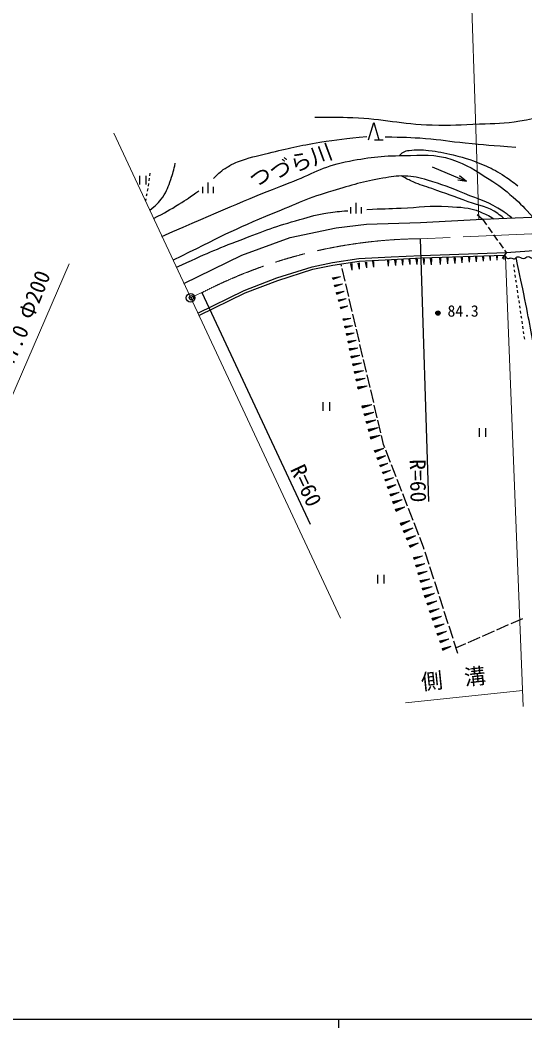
# Model space of a CAD drawing. Units: millimetres, scale not verified. Extents: x 40000 to 680000, y 20000 to 380000.
# Drawn here: x 231228 to 289514, y 204000 to 320386 of the extents above; entities that cross this region are included whole.
import ezdxf
from ezdxf.enums import TextEntityAlignment as Align

# ---------------------------------------------------------------- set-up
doc = ezdxf.new("R2010")
doc.units = ezdxf.units.MM
doc.header["$LTSCALE"] = 1000
doc.header["$PDMODE"] = 32
doc.header["$PDSIZE"] = 500
doc.linetypes.add('CHAIN', pattern=[18.5, 12, -1.5, 3.5, -1.5])
for name, color, linetype, lineweight in [('M-BGD', 7, 'Continuous', 25), ('M-BMK', 2, 'CHAIN', 13), ('M-BMK-SRVR', 3, 'Continuous', 25), ('M-STR-HTXT', 7, 'Continuous', 13), ('M-TTL-BAND', 7, 'Continuous', 25)]:
    doc.layers.add(name, color=color, linetype=linetype, lineweight=lineweight)
doc.layers.add('M-OTRS', color=6, linetype='Continuous')
doc.styles.add('ＭＳ ゴシック', font='')
doc.styles.get('ＭＳ ゴシック').set_extended_font_data('MS Gothic')

msp = doc.modelspace()

# ---------------------------------------------------------------- linework, layer by layer
at = {"layer": 'M-BGD'}
for p, q in [((271462, 306554), (272062, 308554)), ((272062, 308554), (272662, 306554)), ((272162, 306554), (273162, 306554)), ((246188, 302713), (246154, 302415)), ((282791, 301769), (278841, 303391)), ((245011, 302420), (245011, 301420)), ((245761, 302420), (245761, 301420)), ((246052, 301521), (246018, 301223)), ((246120, 302117), (246086, 301819)), ((252935, 300384), (252935, 301634)), ((282791, 301769), (281766, 301906)), ((282791, 301769), (281966, 302392)), ((245852, 300339), (245793, 300045)), ((245971, 300927), (245912, 300633)), ((252310, 300384), (252310, 301134)), ((253560, 300384), (253560, 301134)), ((245734, 299751), (245686, 299516)), ((270031, 298051), (270031, 299301)), ((269406, 298051), (269406, 298801)), ((270656, 298051), (270656, 298801)), ((284025, 297954), (284627, 297388)), ((267720, 296384), (271234, 296815)), ((271234, 296815), (277451, 297025)), ((277451, 297025), (284627, 297388)), ((284627, 297388), (292577, 297734)), ((284627, 297388), (285090, 296736)), ((262414, 295264), (267720, 296384)), ((285264, 296491), (285728, 295839)), ((256832, 293249), (262414, 295264)), ((278420, 264800), (277453, 295139)), ((285901, 295594), (286365, 294942)), ((286539, 294698), (287002, 294046)), ((287372, 293525), (286913, 292867)), ((287176, 293801), (287355, 293549)), ((295364, 294051), (287372, 293525)), ((250145, 289974), (256832, 293249)), ((268341, 291989), (268286, 292223)), ((269389, 292252), (269540, 292266)), ((269389, 292252), (269536, 291503)), ((269464, 292259), (269536, 291503)), ((269540, 292266), (269536, 291503)), ((270242, 292333), (270383, 292347)), ((270242, 292333), (270380, 291633)), ((270312, 292340), (270380, 291633)), ((270383, 292347), (270380, 291633)), ((271085, 292413), (271216, 292426)), ((271085, 292413), (271213, 291762)), ((271151, 292420), (271213, 291762)), ((271216, 292426), (271213, 291762)), ((271915, 292492), (272043, 292505)), ((271915, 292492), (272040, 291855)), ((271979, 292499), (272040, 291855)), ((272043, 292505), (272040, 291855)), ((273649, 292614), (273777, 292620)), ((273649, 292614), (273744, 291976)), ((273713, 292617), (273744, 291976)), ((273777, 292620), (273744, 291976)), ((274478, 292654), (274603, 292660)), ((274478, 292654), (274571, 292034)), ((274541, 292657), (274571, 292034)), ((274603, 292660), (274571, 292034)), ((275304, 292693), (275425, 292699)), ((275304, 292693), (275393, 292092)), ((275364, 292696), (275393, 292092)), ((275425, 292699), (275393, 292092)), ((276126, 292733), (276243, 292738)), ((276126, 292733), (276212, 292150)), ((276184, 292736), (276212, 292150)), ((276243, 292738), (276212, 292150)), ((276938, 292772), (277063, 292778)), ((276938, 292772), (277031, 292152)), ((277001, 292775), (277031, 292152)), ((277063, 292778), (277031, 292152)), ((277758, 292811), (277891, 292817)), ((277758, 292811), (277856, 292146)), ((277824, 292814), (277856, 292146)), ((277891, 292817), (277856, 292146)), ((278586, 292851), (278729, 292858)), ((278586, 292851), (278691, 292141)), ((278657, 292854), (278691, 292141)), ((278729, 292858), (278691, 292141)), ((279640, 292889), (279786, 292894)), ((279640, 292889), (279737, 292166)), ((279713, 292892), (279737, 292166)), ((279786, 292894), (279737, 292166)), ((280489, 292918), (280627, 292923)), ((280489, 292918), (280581, 292231)), ((280558, 292920), (280581, 292231)), ((280627, 292923), (280581, 292231)), ((281330, 292946), (281461, 292951)), ((281330, 292946), (281417, 292295)), ((281395, 292948), (281417, 292295)), ((281461, 292951), (281417, 292295)), ((282164, 292974), (282287, 292978)), ((282164, 292974), (282246, 292358)), ((282226, 292976), (282246, 292358)), ((282287, 292978), (282246, 292358)), ((282990, 293002), (283107, 293006)), ((282990, 293002), (283068, 292421)), ((283049, 293004), (283068, 292421)), ((283107, 293006), (283068, 292421)), ((283810, 293030), (283920, 293033)), ((283810, 293030), (283883, 292484)), ((283865, 293032), (283883, 292484)), ((283920, 293033), (283883, 292484)), ((284623, 293057), (284725, 293060)), ((284623, 293057), (284691, 292545)), ((284674, 293059), (284691, 292545)), ((284725, 293060), (284691, 292545)), ((285429, 293084), (285524, 293087)), ((285429, 293084), (285493, 292607)), ((285476, 293086), (285493, 292607)), ((285524, 293087), (285493, 292607)), ((286227, 293111), (286316, 293114)), ((286227, 293111), (286287, 292668)), ((286272, 293112), (286287, 292668)), ((286316, 293114), (286287, 292668)), ((287019, 293138), (287102, 293140)), ((287019, 293138), (287074, 292728)), ((287060, 293139), (287074, 292728)), ((287102, 293140), (287074, 292728)), ((288270, 291854), (288226, 292151)), ((268754, 290237), (268410, 291697)), ((288358, 291260), (288314, 291557)), ((267315, 290638), (268241, 290785)), ((267362, 290457), (267315, 290638)), ((267338, 290548), (268241, 290785)), ((267362, 290457), (268241, 290785)), ((267540, 289782), (268448, 289927)), ((267563, 289694), (268448, 289927)), ((267587, 289605), (268448, 289927)), ((269168, 288485), (268823, 289945)), ((288446, 290667), (288402, 290963)), ((288533, 290073), (288489, 290370)), ((252222, 288916), (264736, 262166)), ((267587, 289605), (267540, 289782)), ((267765, 288930), (268654, 289072)), ((267810, 288757), (267765, 288930)), ((267788, 288844), (268654, 289072)), ((267810, 288757), (268654, 289072)), ((288621, 289480), (288577, 289776)), ((288709, 288886), (288665, 289183)), ((267988, 288082), (268860, 288221)), ((268033, 287912), (267988, 288082)), ((268011, 287997), (268860, 288221)), ((268033, 287912), (268860, 288221)), ((269581, 286733), (269236, 288193)), ((288796, 288292), (288753, 288589)), ((288884, 287699), (288840, 287996)), ((268211, 287237), (269064, 287373)), ((268255, 287071), (268211, 287237)), ((268233, 287154), (269064, 287373)), ((268255, 287071), (269064, 287373)), ((269994, 284981), (269650, 286441)), ((288972, 287105), (288928, 287402)), ((289060, 286512), (289016, 286809)), ((268545, 285892), (269399, 285985)), ((268581, 285725), (268545, 285892)), ((268563, 285808), (269399, 285985)), ((268581, 285725), (269399, 285985)), ((289147, 285918), (289103, 286215)), ((289235, 285325), (289191, 285621)), ((268726, 285037), (269605, 285133)), ((268762, 284865), (268726, 285037)), ((268744, 284951), (269605, 285133)), ((268762, 284865), (269605, 285133)), ((268908, 284178), (269812, 284277)), ((268945, 284001), (268908, 284178)), ((268926, 284090), (269812, 284277)), ((268945, 284001), (269812, 284277)), ((270407, 283229), (270063, 284689)), ((289323, 284731), (289279, 285028)), ((289411, 284138), (289367, 284434)), ((269091, 283314), (270020, 283415)), ((269129, 283132), (269091, 283314)), ((269110, 283223), (270020, 283415)), ((269129, 283132), (270020, 283415)), ((270820, 281477), (270476, 282937)), ((289498, 283544), (289454, 283841)), ((269274, 282444), (270229, 282549)), ((269314, 282257), (269274, 282444)), ((269294, 282351), (270229, 282549)), ((269314, 282257), (270229, 282549)), ((269459, 281570), (270439, 281677)), ((269480, 281474), (270439, 281677)), ((269500, 281378), (270439, 281677)), ((269500, 281378), (269459, 281570)), ((269645, 280691), (270651, 280801)), ((269687, 280494), (269645, 280691)), ((269666, 280592), (270651, 280801)), ((269687, 280494), (270651, 280801)), ((271233, 279725), (270889, 281185)), ((269832, 279807), (270863, 279919)), ((269875, 279605), (269832, 279807)), ((269854, 279706), (270863, 279919)), ((269875, 279605), (270863, 279919)), ((271647, 277973), (271302, 279433)), ((270021, 278917), (271077, 279033)), ((270064, 278710), (270021, 278917)), ((270042, 278814), (271077, 279033)), ((270064, 278710), (271077, 279033)), ((270210, 278023), (271293, 278141)), ((270255, 277811), (270210, 278023)), ((270232, 277917), (271293, 278141)), ((270255, 277811), (271293, 278141)), ((272060, 276221), (271715, 277681)), ((266193, 276249), (266193, 275249)), ((266943, 276249), (266943, 275249)), ((270720, 275826), (271832, 276009)), ((270749, 275717), (271832, 276009)), ((270778, 275609), (271832, 276009)), ((272473, 274469), (272129, 275929)), ((270778, 275609), (270720, 275826)), ((270960, 274933), (272076, 275117)), ((271019, 274716), (270960, 274933)), ((270990, 274824), (272076, 275117)), ((271019, 274716), (272076, 275117)), ((271201, 274039), (272320, 274224)), ((271260, 273822), (271201, 274039)), ((271231, 273931), (272320, 274224)), ((271260, 273822), (272320, 274224)), ((272886, 272717), (272542, 274177)), ((271442, 273145), (272564, 273331)), ((271501, 272927), (271442, 273145)), ((271472, 273036), (272564, 273331)), ((271501, 272927), (272564, 273331)), ((271683, 272251), (272808, 272437)), ((271713, 272141), (272808, 272437)), ((271742, 272032), (272808, 272437)), ((273205, 271363), (272955, 272425)), ((284228, 273263), (284228, 272263)), ((284978, 273263), (284978, 272263)), ((271742, 272032), (271683, 272251)), ((273353, 270982), (273205, 271363)), ((272160, 270691), (273211, 270964)), ((272235, 270488), (272160, 270691)), ((272198, 270590), (273211, 270964)), ((272235, 270488), (273211, 270964)), ((272475, 269839), (273450, 270092)), ((272510, 269745), (273450, 270092)), ((272544, 269651), (273450, 270092)), ((274005, 269304), (273462, 270702)), ((272544, 269651), (272475, 269839)), ((272784, 269001), (273689, 269236)), ((272849, 268827), (272784, 269001)), ((272817, 268914), (273689, 269236)), ((272849, 268827), (273689, 269236)), ((274657, 267626), (274114, 269025)), ((273081, 268196), (274009, 268415)), ((273143, 268016), (273081, 268196)), ((273112, 268106), (274009, 268415)), ((273143, 268016), (274009, 268415)), ((273372, 267351), (274335, 267579)), ((273436, 267165), (273372, 267351)), ((273404, 267258), (274335, 267579)), ((273436, 267165), (274335, 267579)), ((273666, 266500), (274664, 266736)), ((273699, 266403), (274664, 266736)), ((273732, 266307), (274664, 266736)), ((275308, 265948), (274765, 267347)), ((273732, 266307), (273666, 266500)), ((273961, 265642), (274995, 265886)), ((274030, 265442), (273961, 265642)), ((273996, 265542), (274995, 265886)), ((274030, 265442), (274995, 265886)), ((275960, 264270), (275417, 265669)), ((274260, 264777), (275329, 265030)), ((274331, 264570), (274260, 264777)), ((274295, 264673), (275329, 265030)), ((274331, 264570), (275329, 265030)), ((274560, 263905), (275666, 264166)), ((274634, 263691), (274560, 263905)), ((274597, 263798), (275666, 264166)), ((274634, 263691), (275666, 264166)), ((276611, 262592), (276068, 263991)), ((275154, 262279), (276273, 262607)), ((275242, 262064), (275154, 262279)), ((275198, 262171), (276273, 262607)), ((275242, 262064), (276273, 262607)), ((277263, 260914), (276720, 262313)), ((275504, 261416), (276611, 261740)), ((275590, 261203), (275504, 261416)), ((275547, 261310), (276611, 261740)), ((275590, 261203), (276611, 261740)), ((275852, 260556), (276937, 260874)), ((275894, 260452), (276937, 260874)), ((275936, 260348), (276937, 260874)), ((275936, 260348), (275852, 260556)), ((276196, 259705), (277214, 260004)), ((276275, 259510), (276196, 259705)), ((276236, 259608), (277214, 260004)), ((276275, 259510), (277214, 260004)), ((277811, 259502), (277371, 260635)), ((276684, 258317), (277694, 258497)), ((276712, 258219), (277694, 258497)), ((276740, 258120), (277694, 258497)), ((277899, 259231), (277811, 259502)), ((278454, 257519), (277991, 258946)), ((276740, 258120), (276684, 258317)), ((276931, 257444), (277971, 257629)), ((276988, 257242), (276931, 257444)), ((276960, 257343), (277971, 257629)), ((276988, 257242), (277971, 257629)), ((279009, 255806), (278546, 257233)), ((272495, 256314), (272495, 255314)), ((273245, 256314), (273245, 255314)), ((277180, 256565), (278249, 256756)), ((277239, 256357), (277180, 256565)), ((277209, 256461), (278249, 256756)), ((277239, 256357), (278249, 256756)), ((277430, 255681), (278529, 255877)), ((277491, 255467), (277430, 255681)), ((277460, 255574), (278529, 255877)), ((277491, 255467), (278529, 255877)), ((277682, 254791), (278811, 254992)), ((277713, 254681), (278811, 254992)), ((277744, 254571), (278811, 254992)), ((279564, 254094), (279101, 255521)), ((277744, 254571), (277682, 254791)), ((277926, 253939), (279063, 254201)), ((278000, 253719), (277926, 253939)), ((277963, 253829), (279063, 254201)), ((278000, 253719), (279063, 254201)), ((280119, 252382), (279656, 253809)), ((278223, 253057), (279345, 253315)), ((278297, 252840), (278223, 253057)), ((278260, 252949), (279345, 253315)), ((278297, 252840), (279345, 253315)), ((278520, 252179), (279626, 252433)), ((278592, 251965), (278520, 252179)), ((278556, 252072), (279626, 252433)), ((278592, 251965), (279626, 252433)), ((278816, 251303), (279907, 251554)), ((278851, 251197), (279907, 251554)), ((278887, 251092), (279907, 251554)), ((280673, 250669), (280211, 252096)), ((278887, 251092), (278816, 251303)), ((279110, 250430), (280186, 250677)), ((279181, 250222), (279110, 250430)), ((279145, 250326), (280186, 250677)), ((279181, 250222), (280186, 250677)), ((281228, 248957), (280766, 250384)), ((287606, 250530), (286233, 249926)), ((289254, 251253), (287881, 250650)), ((279404, 249560), (280464, 249804)), ((279473, 249355), (279404, 249560)), ((279439, 249458), (280464, 249804)), ((279473, 249355), (280464, 249804)), ((284310, 249082), (282936, 248479)), ((285958, 249806), (284584, 249203)), ((279697, 248693), (280741, 248934)), ((279765, 248491), (279697, 248693)), ((279731, 248592), (280741, 248934)), ((279765, 248491), (280741, 248934)), ((279988, 247830), (281018, 248066)), ((280022, 247730), (281018, 248066)), ((280055, 247630), (281018, 248066)), ((281783, 247245), (281321, 248672)), ((282662, 248358), (281577, 247882)), ((280055, 247630), (279988, 247830))]:
    msp.add_line(p, q, dxfattribs=at)
for points in [[(251748, 286544), (257109, 289172), (260871, 290615), (264946, 291903), (267304, 292376), (270334, 292840), (274093, 293045), (277552, 293219), (287355, 293549)], [(251880, 286274), (257229, 288897), (260970, 290332), (265021, 291612), (267357, 292081), (270365, 292541), (274108, 292746), (277565, 292920), (287175, 293243)]]:
    msp.add_lwpolyline(points, dxfattribs=at)
for radius in [150, 120, 90, 60, 30, 20]:
    msp.add_circle((279479, 286558), radius, dxfattribs=at)
for points, knots in [([(392586, 287894), (388789, 288617), (387812, 288815), (384739, 289336), (383016, 289628), (382060, 289858), (380324, 290058), (377511, 290381), (375914, 290333), (373092, 290577), (369173, 290915), (366995, 291306), (363071, 291577), (360235, 291773), (358633, 291677), (355800, 291923), (352212, 292236), (350210, 292526), (346654, 293106), (342274, 293821), (339821, 294250), (335489, 295213), (329995, 296433), (326918, 297176), (321553, 298877), (318603, 299812), (316929, 300334), (314139, 301675), (311638, 302878), (310239, 303590), (307935, 305138), (305763, 306597), (304702, 307633), (302569, 309148), (301700, 309765), (301260, 310207), (300290, 310648), (299791, 310875), (299452, 310843), (298905, 310879), (298432, 310910), (298162, 310913), (297693, 310850), (296366, 310672), (295685, 310276), (294385, 309956), (292259, 309433), (291082, 309062), (288922, 308706), (287123, 308408), (286089, 308442), (284267, 308359), (282135, 308262), (280938, 308184), (278805, 308244), (275207, 308344), (273227, 308968), (269630, 309090), (267925, 309148), (267341, 309173), (265264, 309148)], [0, 0, 0, 0, 1, 1, 1, 2, 2, 2, 3, 3, 3, 4, 4, 4, 5, 5, 5, 6, 6, 6, 7, 7, 7, 8, 8, 8, 9, 9, 9, 10, 10, 10, 11, 11, 11, 12, 12, 12, 13, 13, 13, 14, 14, 14, 15, 15, 15, 16, 16, 16, 17, 17, 17, 18, 18, 18, 19, 19, 19, 20, 20, 20, 20]), ([(253553, 302113), (254226, 302752), (254443, 302995), (255123, 303406), (255571, 303677), (255831, 303820), (256319, 304010), (257672, 304535), (258482, 304684), (259893, 305023), (262196, 305577), (263487, 305901), (265826, 306279), (267943, 306622), (268685, 306698), (271278, 306935)], [0, 0, 0, 0, 1, 1, 1, 2, 2, 2, 3, 3, 3, 4, 4, 4, 5, 5, 5, 5]), ([(273373, 306901), (275591, 306875), (276215, 306868), (278031, 306731), (279835, 306595), (280833, 306387), (282634, 306205), (284904, 305976), (285644, 305931), (288456, 305731)], [0, 0, 0, 0, 1, 1, 1, 2, 2, 2, 3, 3, 3, 3]), ([(247607, 295406), (254690, 298487), (256549, 299365), (262394, 301620), (264880, 302579), (266169, 303486), (268780, 304015), (271382, 304543), (272883, 304722), (275538, 304747), (277707, 304767), (279012, 304972), (281073, 304294), (282892, 303696), (283795, 303037), (285410, 302006), (286540, 301284), (287153, 300837), (288159, 299951), (289109, 299115), (289426, 298766), (290429, 297640)], [0, 0, 0, 0, 1, 1, 1, 2, 2, 2, 3, 3, 3, 4, 4, 4, 5, 5, 5, 6, 6, 6, 7, 7, 7, 7]), ([(275026, 304736), (275204, 304930), (275283, 305009), (275487, 305129), (275723, 305268), (275883, 305306), (276154, 305343), (277021, 305461), (277526, 305449), (278394, 305343), (279516, 305206), (280145, 305100), (281241, 304822), (282750, 304438), (283592, 304171), (285019, 303548), (285896, 303165), (286365, 302892), (287165, 302368), (287795, 301956), (288014, 301793), (288721, 301231)], [0, 0, 0, 0, 1, 1, 1, 2, 2, 2, 3, 3, 3, 4, 4, 4, 5, 5, 5, 6, 6, 6, 7, 7, 7, 7]), ([(246196, 298425), (246923, 299030), (247208, 299274), (247687, 299959), (248185, 300673), (248337, 301159), (248629, 301979), (248888, 302705), (248956, 302990), (249149, 303883)], [0, 0, 0, 0, 1, 1, 1, 2, 2, 2, 3, 3, 3, 3]), ([(288024, 297536), (287560, 297926), (287385, 298028), (286959, 298320), (285390, 299392), (284303, 299646), (282542, 300359), (280897, 301026), (279979, 301435), (278267, 301903), (277262, 302178), (276684, 302347), (275642, 302382), (274654, 302414), (274098, 302299), (273123, 302133), (270820, 301742), (269565, 301334), (267323, 300679), (264547, 299868), (263082, 299136), (260405, 298045), (255807, 296170), (254314, 295349), (248896, 292648)], [0, 0, 0, 0, 1, 1, 1, 2, 2, 2, 3, 3, 3, 4, 4, 4, 5, 5, 5, 6, 6, 6, 7, 7, 7, 8, 8, 8, 8]), ([(287075, 297494), (286787, 297769), (286661, 297844), (286379, 298047), (285219, 298885), (284318, 298906), (282981, 299419), (281351, 300044), (280419, 300343), (278775, 300932), (277934, 301233), (277434, 301330), (276621, 301701), (276099, 301939), (275913, 302031), (275313, 302368)], [0, 0, 0, 0, 1, 1, 1, 2, 2, 2, 3, 3, 3, 4, 4, 4, 5, 5, 5, 5]), ([(246638, 297480), (248053, 298229), (248457, 298434), (249572, 299132), (250494, 299710), (250802, 299921), (251880, 300690)], [0, 0, 0, 0, 1, 1, 1, 2, 2, 2, 2]), ([(249267, 291854), (252794, 293449), (253774, 293905), (256738, 295032), (259360, 296028), (260828, 296607), (263527, 297367), (264782, 297721), (265486, 297943), (266775, 298137), (267659, 298270), (267982, 298306), (269052, 298371)], [0, 0, 0, 0, 1, 1, 1, 2, 2, 2, 3, 3, 3, 4, 4, 4, 4]), ([(271261, 298534), (273193, 298603), (273676, 298620), (275223, 298675), (277342, 298750), (278533, 299027), (280647, 298867), (282116, 298756), (283004, 298801), (284366, 298239), (285000, 297978), (285270, 297864), (285932, 297444)], [0, 0, 0, 0, 1, 1, 1, 2, 2, 2, 3, 3, 3, 4, 4, 4, 4]), ([(287175, 293243), (287265, 293070), (287332, 292910), (287530, 292864), (287680, 292829), (287766, 292931), (287920, 292923), (288079, 292914), (288156, 292767), (288310, 292805), (288465, 292842), (288486, 293007), (288642, 293041), (288920, 293103), (289068, 292822), (289351, 292864), (289576, 292897), (289656, 293082), (289883, 293100), (290125, 293120), (290229, 292808), (290463, 292876), (290649, 292930), (290582, 293264), (290770, 293266), (290959, 293268), (291053, 293138), (291196, 293006), (292211, 292067), (292359, 291177), (293277, 290144), (294206, 289099), (295008, 288811), (296056, 287885), (296940, 287105), (297464, 286682), (298202, 285763), (299518, 284123), (299677, 283081), (300355, 280831)], [0, 0, 0, 0, 1, 1, 1, 2, 2, 2, 3, 3, 3, 4, 4, 4, 5, 5, 5, 6, 6, 6, 7, 7, 7, 8, 8, 8, 9, 9, 9, 10, 10, 10, 11, 11, 11, 12, 12, 12, 13, 13, 13, 13]), ([(293917, 265959), (293929, 266557), (293900, 266750), (293867, 267255), (293710, 269670), (293026, 270937), (292512, 273302), (291884, 276190), (291514, 277805), (290932, 280703), (290352, 283587), (290115, 285221), (289527, 288104), (289139, 290005), (289012, 290614), (288498, 292965)], [0, 0, 0, 0, 1, 1, 1, 2, 2, 2, 3, 3, 3, 4, 4, 4, 5, 5, 5, 5])]:
    msp.add_open_spline(points, degree=3, knots=knots, dxfattribs=at)
msp.add_point((279479, 286558), dxfattribs=at)
at = {"layer": 'M-BMK'}
for p, q in [((294371, 295874), (277453, 295139)), ((252222, 288916), (250916, 288324))]:
    msp.add_line(p, q, dxfattribs=at)
msp.add_arc((277967, 238800), 56342, 90.52208, 117.18925, dxfattribs=at)
at = {"layer": 'M-BMK-SRVR', "lineweight": 13}
msp.add_line((242043, 307314), (268207, 251321), dxfattribs=at)
at = {"layer": 'M-BMK-SRVR'}
msp.add_circle((250916, 288324), 500, dxfattribs=at)
at = {"layer": 'M-OTRS'}
msp.add_point((251015, 288332), dxfattribs=at)
at = {"layer": 'M-STR-HTXT'}
for p, q in [((282887, 337417), (284217, 297367)), ((224204, 262949), (236892, 292249)), ((289324, 241133), (287278, 293034)), ((275734, 241528), (289253, 242956))]:
    msp.add_line(p, q, dxfattribs=at)
at = {"layer": 'M-TTL-BAND'}
for p, q in [((40000, 205000), (579000, 205000)), ((268000, 205000), (268000, 204000))]:
    msp.add_line(p, q, dxfattribs=at)

# ---------------------------------------------------------------- texts
at = {"layer": 'M-BGD', "style": 'ＭＳ ゴシック'}
for s, rotation, p in [('つづら川', 20.4, (258292, 300490)), ('R=60', 295.07, (261876, 268279)), ('R=60', 271.317, (275659, 269642))]:
    msp.add_text(s, height=1833, rotation=rotation, dxfattribs=at).set_placement(p, align=Align.BOTTOM_LEFT)
msp.add_text('84.3', height=1320, dxfattribs=at).set_placement((280589, 285744), align=Align.BOTTOM_LEFT)
at = {"layer": 'M-STR-HTXT', "style": 'ＭＳ ゴシック'}
for s, rotation, p in [('Φ200', 68.336, (233175, 285450)), ('L=47.0', 65.513, (229707, 277581)), ('側\u3000溝', 6.032, (277687, 242474))]:
    msp.add_text(s, height=1833, rotation=rotation, dxfattribs=at).set_placement(p, align=Align.BOTTOM_LEFT)

doc.saveas('drawing.dxf')
